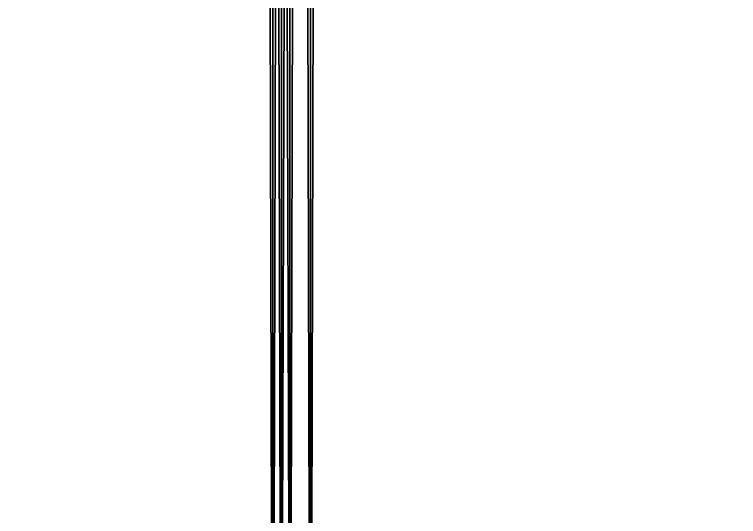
# Model space of a CAD drawing. Header units: inches. Extents: x -38100 to 38100, y 0 to 31750.
# Drawn here: x -35480.36865 to -35480.32039, y 0.03349 to 0.06698 of the extents above; entities that cross this region are included whole.
import ezdxf

# ---------------------------------------------------------------- set-up
doc = ezdxf.new("R2010")
doc.units = ezdxf.units.IN
doc.header["$LTSCALE"] = 65.185185
doc.header["$MEASUREMENT"] = 0
for name, color, linetype in [('1', 7, 'CONTINUOUS'), ('13', 7, 'CONTINUOUS'), ('36', 7, 'CONTINUOUS'), ('41', 7, 'CONTINUOUS'), ('5', 7, 'CONTINUOUS'), ('9', 7, 'CONTINUOUS')]:
    doc.layers.add(name, color=color, linetype=linetype)

msp = doc.modelspace()

# ---------------------------------------------------------------- linework, layer by layer
at = {"layer": '1', "color": 7, "linetype": 'CONTINUOUS', "true_color": 0xa89b88}
for points in [[(-35488.490896, 3175, 33538.417917), (-35480.348917, 3175, 33558.963717), (-35488.490896, 0, 33538.417917), (-35488.490896, 3175, 33538.417917)], [(-35488.490896, 0, 33538.417917), (-35480.348917, 3175, 33558.963717), (-35480.348917, 0, 33558.963717), (-35488.490896, 0, 33538.417917)], [(-35480.348917, 3175, 32481.036283), (-35488.490896, 3175, 32501.582083), (-35480.348917, 0, 32481.036283), (-35480.348917, 3175, 32481.036283)], [(-35480.348917, 0, 32481.036283), (-35488.490896, 3175, 32501.582083), (-35488.490896, 0, 32501.582083), (-35480.348917, 0, 32481.036283)], [(-35480.348917, 3175, 33558.963717), (-35471.891509, 3175, 33579.381707), (-35480.348917, 0, 33558.963717), (-35480.348917, 3175, 33558.963717)], [(-35480.348917, 0, 33558.963717), (-35471.891509, 3175, 33579.381707), (-35471.891509, 0, 33579.381707), (-35480.348917, 0, 33558.963717)], [(-35471.891509, 3175, 32460.618293), (-35480.348917, 3175, 32481.036283), (-35471.891509, 0, 32460.618293), (-35471.891509, 3175, 32460.618293)], [(-35471.891509, 0, 32460.618293), (-35480.348917, 3175, 32481.036283), (-35480.348917, 0, 32481.036283), (-35471.891509, 0, 32460.618293)]]:
    msp.add_3dface(points, dxfattribs=at)
at = {"layer": '13', "color": 7, "linetype": 'CONTINUOUS', "true_color": 0xa89b88}
for points in [[(-35480.350291, 0, 10698.963717), (-35488.492269, 0, 10678.417917), (-35480.350291, 3175, 10698.963717), (-35480.350291, 0, 10698.963717)], [(-35480.350291, 3175, 10698.963717), (-35488.492269, 0, 10678.417917), (-35488.492269, 3175, 10678.417917), (-35480.350291, 3175, 10698.963717)], [(-35488.492269, 0, 9641.582083), (-35480.350291, 0, 9621.036283), (-35488.492269, 3175, 9641.582083), (-35488.492269, 0, 9641.582083)], [(-35488.492269, 3175, 9641.582083), (-35480.350291, 0, 9621.036283), (-35480.350291, 3175, 9621.036283), (-35488.492269, 3175, 9641.582083)], [(-35471.892882, 0, 10719.381707), (-35480.350291, 0, 10698.963717), (-35471.892882, 3175, 10719.381707), (-35471.892882, 0, 10719.381707)], [(-35471.892882, 3175, 10719.381707), (-35480.350291, 0, 10698.963717), (-35480.350291, 3175, 10698.963717), (-35471.892882, 3175, 10719.381707)], [(-35480.350291, 0, 9621.036283), (-35471.892882, 0, 9600.618293), (-35480.350291, 3175, 9621.036283), (-35480.350291, 0, 9621.036283)], [(-35480.350291, 3175, 9621.036283), (-35471.892882, 0, 9600.618293), (-35471.892882, 3175, 9600.618293), (-35480.350291, 3175, 9621.036283)]]:
    msp.add_3dface(points, dxfattribs=at)
at = {"layer": '36', "color": 7, "linetype": 'CONTINUOUS', "true_color": 0xa89b88}
for points in [[(-38100, 6350, -45720), (38100, 6350, -45720), (-38100, 0, -45720), (-38100, 6350, -45720)], [(38100, 6350, -45720), (38100, 0, -45720), (-38100, 0, -45720), (38100, 6350, -45720)]]:
    msp.add_3dface(points, dxfattribs=at)
at = {"layer": '41', "color": 7, "linetype": 'CONTINUOUS', "true_color": 0xa89b88}
for points in [[(-38100, 0, 39370), (38100, 0, 39370), (38100, 0.089413, 39403.697673), (-38100, 0, 39370)], [(-38100, 0, 39370), (38100, 0.089413, 39403.697673), (-38100, 0.089413, 39403.697673), (-38100, 0, 39370)]]:
    msp.add_3dface(points, dxfattribs=at)
at = {"layer": '5', "color": 7, "linetype": 'CONTINUOUS', "true_color": 0xa89b88}
for points in [[(-35480.351432, 3175, -39654.963717), (-35488.49341, 3175, -39634.417917), (-35480.351432, 0, -39654.963717), (-35480.351432, 3175, -39654.963717)], [(-35480.351432, 0, -39654.963717), (-35488.49341, 3175, -39634.417917), (-35488.49341, 0, -39634.417917), (-35480.351432, 0, -39654.963717)], [(-35488.49341, 3175, -38597.582083), (-35480.351432, 3175, -38577.036283), (-35488.49341, 0, -38597.582083), (-35488.49341, 3175, -38597.582083)], [(-35488.49341, 0, -38597.582083), (-35480.351432, 3175, -38577.036283), (-35480.351432, 0, -38577.036283), (-35488.49341, 0, -38597.582083)], [(-35471.894023, 3175, -39675.381707), (-35480.351432, 3175, -39654.963717), (-35471.894023, 0, -39675.381707), (-35471.894023, 3175, -39675.381707)], [(-35471.894023, 0, -39675.381707), (-35480.351432, 3175, -39654.963717), (-35480.351432, 0, -39654.963717), (-35471.894023, 0, -39675.381707)], [(-35480.351432, 3175, -38577.036283), (-35471.894023, 3175, -38556.618293), (-35480.351432, 0, -38577.036283), (-35480.351432, 3175, -38577.036283)], [(-35480.351432, 0, -38577.036283), (-35471.894023, 3175, -38556.618293), (-35471.894023, 0, -38556.618293), (-35480.351432, 0, -38577.036283)]]:
    msp.add_3dface(points, dxfattribs=at)
at = {"layer": '9', "color": 7, "linetype": 'CONTINUOUS', "true_color": 0xa89b88}
for points in [[(-35480.350863, 0, -13939.036283), (-35488.492841, 0, -13959.582083), (-35480.350863, 3175, -13939.036283), (-35480.350863, 0, -13939.036283)], [(-35480.350863, 3175, -13939.036283), (-35488.492841, 0, -13959.582083), (-35488.492841, 3175, -13959.582083), (-35480.350863, 3175, -13939.036283)], [(-35488.492841, 0, -14996.417917), (-35480.350863, 0, -15016.963717), (-35488.492841, 3175, -14996.417917), (-35488.492841, 0, -14996.417917)], [(-35488.492841, 3175, -14996.417917), (-35480.350863, 0, -15016.963717), (-35480.350863, 3175, -15016.963717), (-35488.492841, 3175, -14996.417917)], [(-35471.893454, 0, -13918.618293), (-35480.350863, 0, -13939.036283), (-35471.893454, 3175, -13918.618293), (-35471.893454, 0, -13918.618293)], [(-35471.893454, 3175, -13918.618293), (-35480.350863, 0, -13939.036283), (-35480.350863, 3175, -13939.036283), (-35471.893454, 3175, -13918.618293)], [(-35480.350863, 0, -15016.963717), (-35471.893454, 0, -15037.381707), (-35480.350863, 3175, -15016.963717), (-35480.350863, 0, -15016.963717)], [(-35480.350863, 3175, -15016.963717), (-35471.893454, 0, -15037.381707), (-35471.893454, 3175, -15037.381707), (-35480.350863, 3175, -15016.963717)]]:
    msp.add_3dface(points, dxfattribs=at)

doc.saveas('drawing.dxf')
